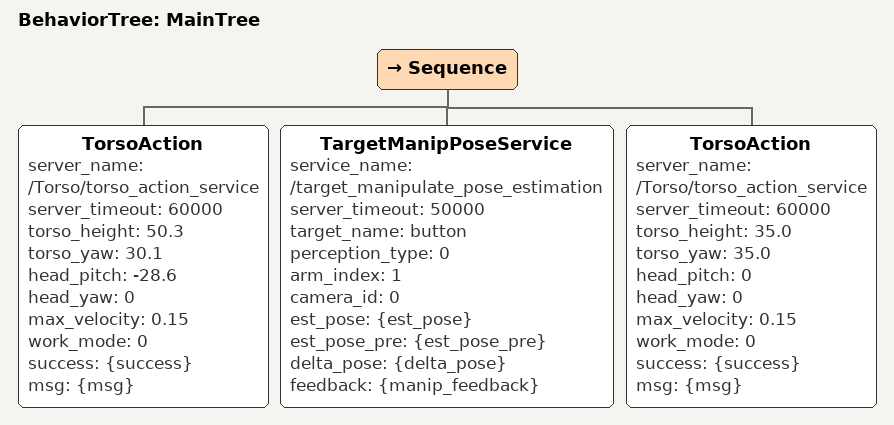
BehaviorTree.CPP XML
<?xml version="1.0" encoding="UTF-8"?>
<root BTCPP_format="4"
      main_tree_to_execute="MainTree">
    <BehaviorTree ID="MainTree">
            <Sequence>
                <TorsoAction server_name="/Torso/torso_action_service"
                            server_timeout="60000"
                            torso_height="50.3"
                            torso_yaw="30.1"
                            head_pitch="-28.6"
                            head_yaw="0"
                            max_velocity="0.15"
                            work_mode="0"
                            success="{success}"
                            msg="{msg}"/>
                <TargetManipPoseService service_name="/target_manipulate_pose_estimation"
                            server_timeout="50000"
                            target_name="button"
                            perception_type="0"
                            arm_index = "1"
                            camera_id="0"
                            est_pose="{est_pose}"
                            est_pose_pre="{est_pose_pre}"
                            delta_pose="{delta_pose}"
                            feedback="{manip_feedback}"/>
                <TorsoAction server_name="/Torso/torso_action_service"
                            server_timeout="60000"
                            torso_height="35.0"
                            torso_yaw="35.0"
                            head_pitch="0"
                            head_yaw="0"
                            max_velocity="0.15"
                            work_mode="0"
                            success="{success}"
                            msg="{msg}"/>
            </Sequence>
    </BehaviorTree>
</root>
